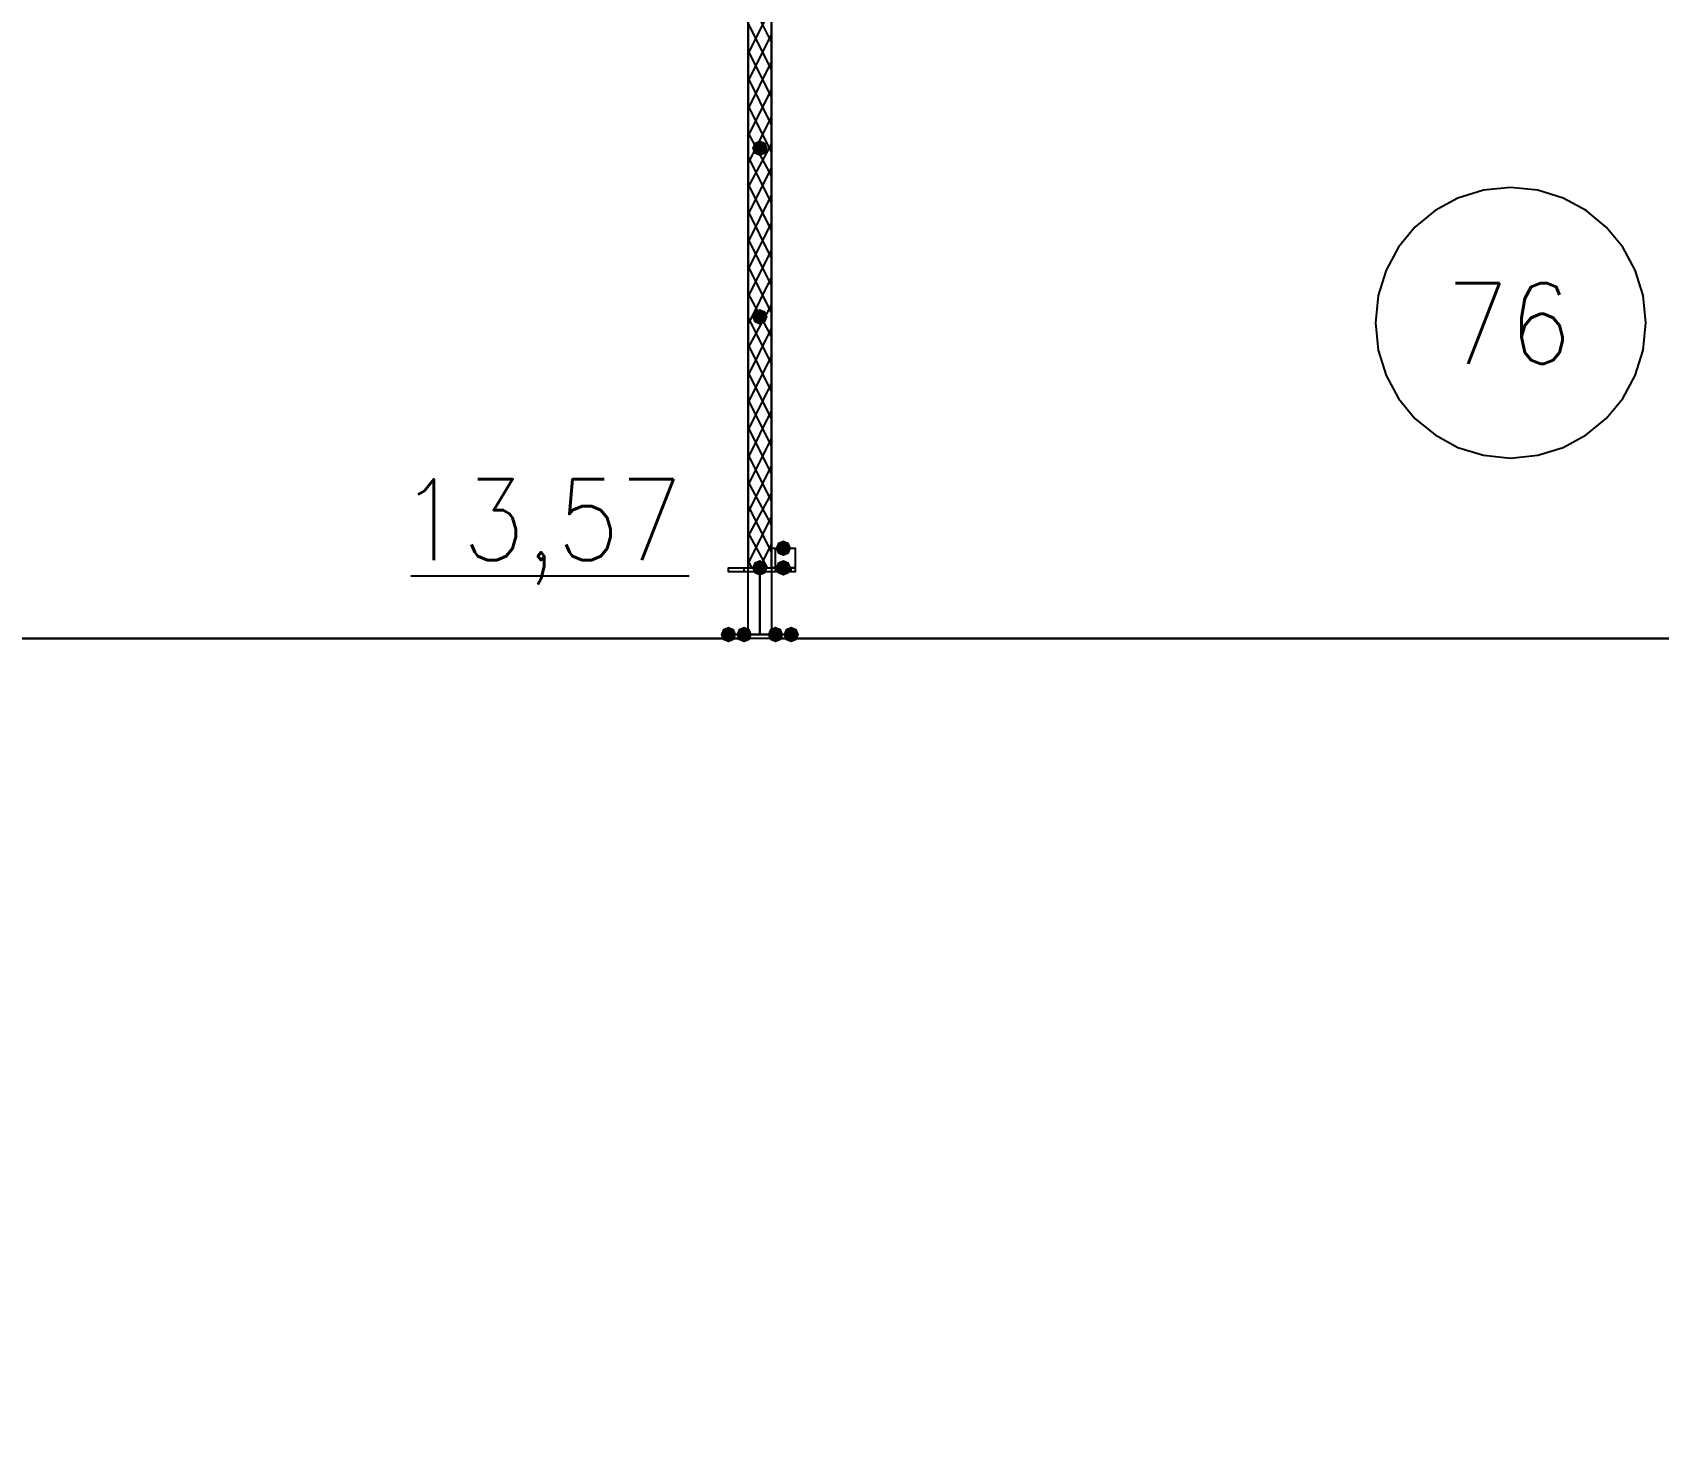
# Model space of a CAD drawing. Header units: millimetres. Extents: x 0 to 420, y 0 to 297.
# Drawn here: x 334.67 to 352.22, y 160.63 to 175.83 of the extents above; entities that cross this region are included whole.
import ezdxf

# ---------------------------------------------------------------- set-up
doc = ezdxf.new("R2010")
doc.units = ezdxf.units.MM
doc.layers.get('0').update_dxf_attribs({"linetype": 'CONTINUOUS'})
doc.styles.get("Standard").update_dxf_attribs({"font": 'STANDARD'})

msp = doc.modelspace()

# ---------------------------------------------------------------- hatches: boundary and pattern name
at = {"true_color": 0x000007}
for points in [[(342.603667, 174.582667), (342.578796, 174.522871), (342.519, 174.498), (342.459204, 174.522871), (342.434333, 174.582667), (342.459204, 174.642462), (342.519, 174.667333), (342.578796, 174.642463)], [(342.603667, 172.762333), (342.578796, 172.702537), (342.519, 172.677667), (342.459204, 172.702537), (342.434333, 172.762333), (342.459204, 172.822129), (342.519, 172.847), (342.578796, 172.822129)], [(342.857667, 170.264667), (342.832796, 170.204871), (342.773, 170.18), (342.713204, 170.204871), (342.688333, 170.264667), (342.713204, 170.324462), (342.773, 170.349333), (342.832796, 170.324463)], [(342.603667, 170.053), (342.578796, 169.993204), (342.519, 169.968333), (342.459204, 169.993204), (342.434333, 170.053), (342.459204, 170.112796), (342.519, 170.137667), (342.578796, 170.112796)], [(342.857667, 170.053), (342.832796, 169.993204), (342.773, 169.968333), (342.713204, 169.993204), (342.688333, 170.053), (342.713204, 170.112796), (342.773, 170.137667), (342.832796, 170.112796)], [(342.265, 169.333333), (342.240129, 169.273537), (342.180333, 169.248667), (342.120538, 169.273537), (342.095667, 169.333333), (342.120537, 169.393129), (342.180333, 169.418), (342.240129, 169.393129)], [(342.434333, 169.333333), (342.409462, 169.273537), (342.349667, 169.248667), (342.289871, 169.273537), (342.265, 169.333333), (342.289871, 169.393129), (342.349667, 169.418), (342.409462, 169.393129)], [(342.773, 169.333333), (342.748129, 169.273537), (342.688333, 169.248667), (342.628537, 169.273537), (342.603667, 169.333333), (342.628537, 169.393129), (342.688333, 169.418), (342.748129, 169.393129)], [(342.942333, 169.333333), (342.917462, 169.273537), (342.857667, 169.248667), (342.797871, 169.273537), (342.773, 169.333333), (342.797871, 169.393129), (342.857667, 169.418), (342.917462, 169.393129)]]:
    msp.add_hatch(color=0, dxfattribs=at).paths.add_polyline_path(points, flags=0)

# ---------------------------------------------------------------- linework, layer by layer
at = {"color": 0, "true_color": 0x000007}
for points in [[(342.646, 175.725667), (342.392, 176.233667)], [(342.392, 175.598667), (342.646, 176.106667)], [(342.392, 175.979667), (342.392, 170.053), (342.646, 170.053)], [(342.646, 175.429333), (342.392, 175.937333)], [(342.646, 170.053), (342.646, 175.979667)], [(342.392, 175.302333), (342.646, 175.810333)], [(342.646, 175.133), (342.392, 175.641)], [(342.392, 175.006), (342.646, 175.514)], [(342.646, 174.836667), (342.392, 175.344667)], [(342.392, 174.709667), (342.646, 175.217667)], [(342.646, 174.540333), (342.392, 175.048333)], [(342.392, 174.413333), (342.646, 174.921333)], [(342.646, 174.286333), (342.392, 174.752)], [(342.392, 174.159333), (342.646, 174.625)], [(342.646, 173.99), (342.392, 174.498)], [(342.392, 173.863), (342.646, 174.371)], [(342.646, 173.693667), (342.392, 174.201667)], [(352.086333, 172.698833), (352.056661, 172.993175), (351.97156, 173.267326), (351.836903, 173.515413), (351.658563, 173.731563), (351.442413, 173.909903), (351.194326, 174.04456), (350.920175, 174.129661), (350.625833, 174.159333), (350.331492, 174.129661), (350.057341, 174.04456), (349.809254, 173.909903), (349.593104, 173.731563), (349.414764, 173.515413), (349.280107, 173.267326), (349.195005, 172.993175), (349.165333, 172.698833)], [(342.392, 173.566667), (342.646, 174.074667)], [(342.646, 173.397333), (342.392, 173.905333)], [(342.392, 173.270333), (342.646, 173.778333)], [(342.646, 173.101), (342.392, 173.609)], [(342.392, 172.974), (342.646, 173.482)], [(342.646, 172.804667), (342.392, 173.312667)], [(342.392, 172.677667), (342.646, 173.185667)], [(342.646, 172.550667), (342.392, 173.016333)], [(342.392, 172.423667), (342.646, 172.889333)], [(342.646, 172.254333), (342.392, 172.762333)], [(342.392, 172.127333), (342.646, 172.635333)], [(349.165333, 172.698833), (349.195005, 172.404492), (349.280107, 172.130341), (349.414764, 171.882254), (349.593104, 171.666104), (349.809254, 171.487764), (350.057341, 171.353107), (350.331492, 171.268005), (350.625833, 171.238333), (350.920175, 171.268005), (351.194326, 171.353107), (351.442413, 171.487764), (351.658563, 171.666104), (351.836903, 171.882254), (351.97156, 172.130341), (352.056661, 172.404492), (352.086333, 172.698833)], [(342.646, 171.958), (342.392, 172.466)], [(342.392, 171.831), (342.646, 172.339)], [(342.646, 171.661667), (342.392, 172.169667)], [(342.392, 171.534667), (342.646, 172.042667)], [(342.646, 171.365333), (342.392, 171.873333)], [(342.392, 171.238333), (342.646, 171.746333)], [(342.646, 171.069), (342.392, 171.577)], [(342.392, 170.942), (342.646, 171.45)], [(342.646, 170.772667), (342.392, 171.280667)], [(342.392, 170.645667), (342.646, 171.153667)], [(342.646, 170.518667), (342.392, 170.984333)], [(342.392, 170.391667), (342.646, 170.857333)], [(342.646, 170.222333), (342.392, 170.730333)], [(342.392, 170.095333), (342.646, 170.603333)], [(342.603667, 170.053), (342.392, 170.434)], [(342.519, 170.053), (342.646, 170.307)], [(342.434333, 170.053), (342.392, 170.137667)], [(338.751333, 169.968333), (341.757, 169.968333)], [(342.180333, 170.010667), (342.180333, 170.053)], [(342.349667, 170.010667), (342.349667, 170.053)], [(342.519, 169.333333), (342.519, 170.053)], [(342.688333, 170.010667), (342.688333, 170.053)], [(342.857667, 170.010667), (342.857667, 170.053)]]:
    msp.add_lwpolyline(points, dxfattribs=at)
at = {"color": 0, "true_color": 0x0000ab}
for points in [[(325.289333, 169.291), (342.392, 169.291), (342.392, 175.979667), (325.289333, 175.979667)], [(359.748667, 169.291), (359.748667, 175.979667), (342.646, 175.979667), (342.646, 169.291)]]:
    msp.add_lwpolyline(points, close=True, dxfattribs=at)
at = {"color": 0, "true_color": 0x000007}
for points in [[(342.9, 170.053), (342.688333, 170.053), (342.688333, 170.264667), (342.9, 170.264667), (342.9, 170.053), (342.646, 170.053), (342.646, 170.264667), (342.9, 170.264667)], [(342.9, 169.333333), (342.180333, 169.333333), (342.519, 169.333333), (342.519, 170.010667), (342.180333, 170.010667), (342.180333, 170.053), (342.9, 170.053), (342.9, 170.010667), (342.519, 170.010667), (342.519, 169.333333)]]:
    msp.add_lwpolyline(points, close=True, dxfattribs=at)
at = {"color": 0, "true_color": 0x000008}
msp.add_lwpolyline([(255.185333, 158.453667), (376.639667, 158.453667), (376.639667, 169.291), (255.185333, 169.291)], close=True, dxfattribs=at)

# ---------------------------------------------------------------- texts
at = {"color": 0, "true_color": 0x000007, "char_height": 0.872032, "attachment_point": 1}
for s, insert, width in [('76', (349.92734, 173.126367), 1.06581688), ('13,57', (338.624326, 171.009701), 2.56764984)]:
    msp.add_mtext(s, dxfattribs=dict(at, insert=insert, width=width))

doc.saveas('drawing.dxf')
